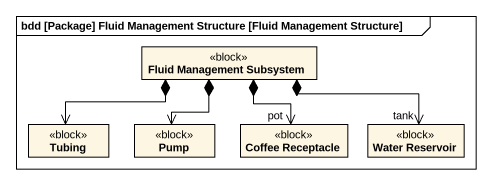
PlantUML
@startuml
mainframe bdd [Package] Fluid Management Structure [Fluid Management Structure]
hide circle
hide empty members
class "Fluid Management Subsystem" as Fluid_Management_Subsystem <<block>>
class Tubing <<block>>
class Pump <<block>>
class "Coffee Receptacle" as Coffee_Receptacle <<block>>
class "Water Reservoir" as Water_Reservoir <<block>>
Fluid_Management_Subsystem *-left-> Tubing
Fluid_Management_Subsystem *--> Pump
Fluid_Management_Subsystem *--> "pot" Coffee_Receptacle
Fluid_Management_Subsystem *-right-> "tank" Water_Reservoir
@enduml
